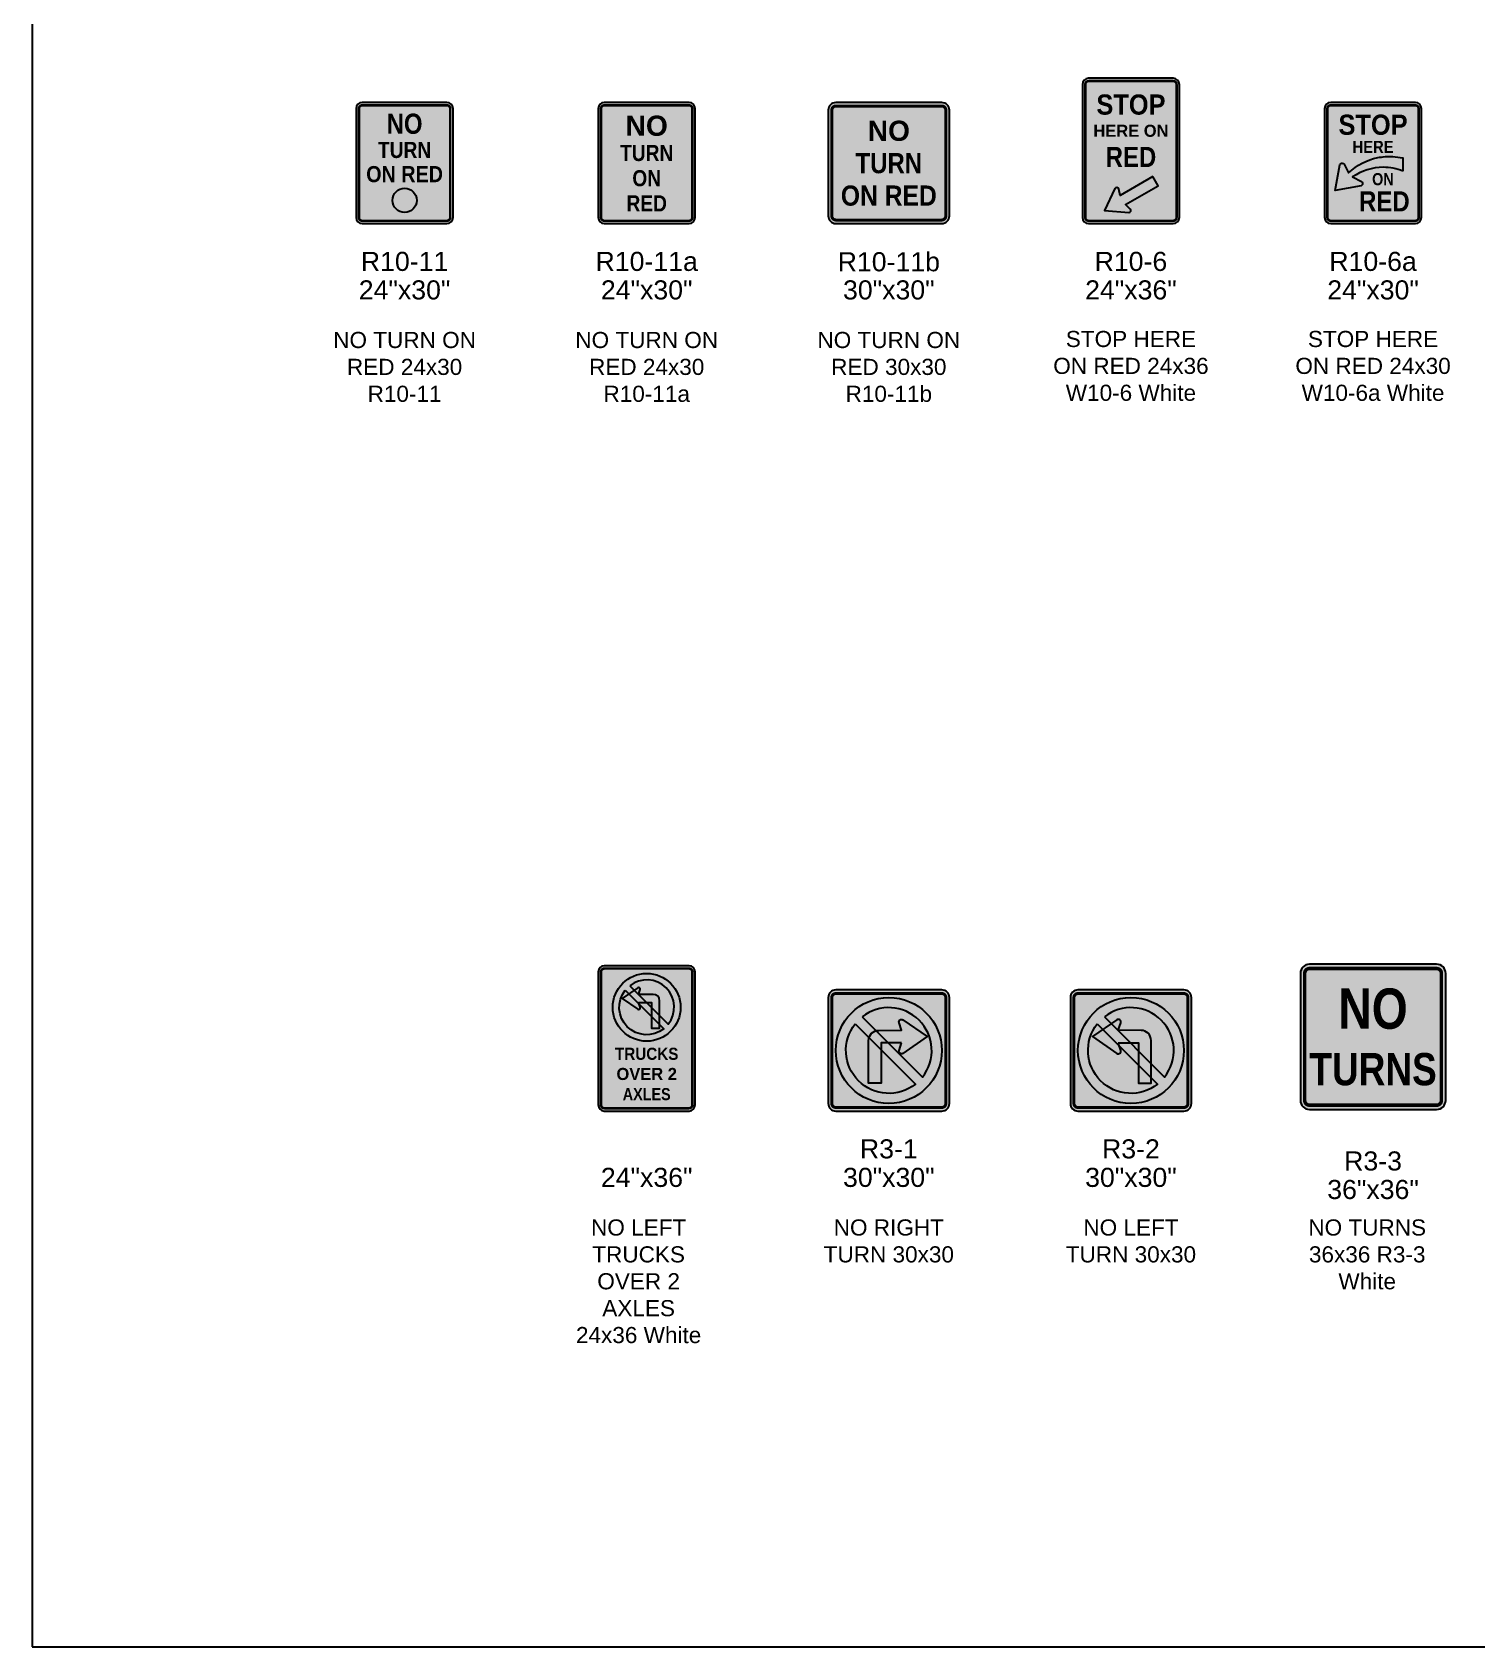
# Model space of a CAD drawing. Header units: inches. Extents: x -32 to 2634, y 197 to 1831.
# Drawn here: x -32.3 to 325.7, y 197.2 to 597.4 of the extents above; entities that cross this region are included whole.
import ezdxf
from ezdxf.enums import TextEntityAlignment as Align

# ---------------------------------------------------------------- set-up
doc = ezdxf.new("R2010")
doc.units = ezdxf.units.IN
doc.header["$MEASUREMENT"] = 0
doc.layers.add('NO SHOW', color=252, linetype='Continuous', plot=False)
doc.styles.add('ARIAL', font='arial.ttf')
doc.styles.add('ARIAL BOLD', font='arialbd.ttf')
doc.styles.get("Standard").update_dxf_attribs({"font": 'arial.ttf'})

# ---------------------------------------------------------------- blocks, each defined once
blk = doc.blocks.new('NO RIGHT TURN 30x30')
at = {"true_color": 0xffffff}
h = blk.add_hatch(color=7, dxfattribs=at)
edge = h.paths.add_edge_path()
edge.add_line((15, 1.875), (15, 28.125))
edge.add_arc((13.125, 28.125), 1.875, 0, 90)
edge.add_line((13.125, 30), (-13.125, 30))
edge.add_arc((-13.125, 28.125), 1.875, 90, 180)
edge.add_line((-15, 28.125), (-15, 1.875))
edge.add_arc((-13.125, 1.875), 1.875, 180, 270)
edge.add_line((-13.125, 0), (13.125, 0))
edge.add_arc((13.125, 1.875), 1.875, 270, 360)
h = blk.add_hatch(color=1)
edge = h.paths.add_edge_path()
edge.add_arc((0, 15), 13.12500000000008, 11.45915590261596, 311.5067418630593)
edge.add_arc((0, 15), 13.12500000000006, 311.5067418630593, 371.459155902616)
edge = h.paths.add_edge_path(flags=16)
edge.add_arc((0, 15), 10.62500000000012, -38.243672969412785, 128.2436729694128, ccw=False)
edge.add_line((8.344718717929027, 8.423048235037186), (-6.576951764962814, 23.34471871792903))
edge = h.paths.add_edge_path(flags=16)
edge.add_line((-8.344718717929027, 21.57695176496281), (6.576951764962814, 6.655281282070973))
edge.add_arc((0, 15), 10.62500000000012, 141.7563270305872, 308.24367296941284, ccw=False)
at = {"true_color": 0x000000}
h = blk.add_hatch(color=18, dxfattribs=at)
edge = h.paths.add_edge_path()
edge.add_arc((-2.500000000000455, 17.50000000000045), 2.499999999999545, 89.99999999998958, 180.0000000000104)
edge.add_line((-5, 17.5), (-5, 6.875))
edge.add_line((-5, 6.875), (-1.875, 6.875))
edge.add_line((-1.875, 6.875), (-1.875, 16.875))
edge.add_line((-1.875, 16.875), (3.125, 16.8696082767467))
edge.add_line((3.125, 16.8696082767467), (2.529545000067401, 15.00239034481842))
edge.add_arc((3.124999999999773, 14.81250000000023), 0.6249999999997071, 162.3125399013172, 304.5126846023082)
edge.add_line((3.479117921720444, 14.29749951697477), (9.5, 18.43750000000023))
edge.add_line((9.5, 18.43750000000023), (3.479117921720444, 22.57750048302569))
edge.add_arc((3.124999999999773, 22.06250000000023), 0.6250000000001801, 55.48731539769185, 197.6874600986828)
edge.add_line((2.529545000067401, 21.87260965518203), (3.125, 20.00539172325375))
edge.add_line((3.125, 20.00539172325375), (-2.5, 20))
blk.add_lwpolyline([(13.125, 30), (0, 30), (-13.125, 30, 0.414213562373095), (-15, 28.125), (-15, 15), (-15, 1.875, 0.414213562373095), (-13.125, 0), (0, 0), (13.125, 0, 0.414213562373095), (15, 1.875), (15, 15), (15, 28.125, 0.414213562373095)], format="xyb", close=True)
at = {"color": 18, "true_color": 0x000000, "const_width": 0.75}
blk.add_lwpolyline([(13.125, 29.125), (-13.125, 29.125, 0.4142135623730951), (-14.125, 28.125), (-14.125, 1.875, 0.4142135623730951), (-13.125, 0.875), (13.125, 0.875, 0.4142135623730951), (14.125, 1.875), (14.125, 28.125, 0.4142135623730951)], format="xyb", close=True, dxfattribs=at)
at = {"color": 1}
for points in [[(-6.576951764962814, 23.34471871792903), (8.344718717929027, 8.423048235037186, 0.8885233166386489)], [(-8.344718717929027, 21.57695176496281), (6.576951764962814, 6.655281282070973, -0.8885233166386489)]]:
    blk.add_lwpolyline(points, format="xyb", close=True, dxfattribs=at)
at = {"color": 18, "true_color": 0x000000}
blk.add_lwpolyline([(3.125, 16.8696082767467), (-1.875, 16.875), (-1.875, 6.875), (-5, 6.875), (-5, 17.5, -0.414213562373095), (-2.5, 20), (3.125, 20.00539172325375), (2.529545000067401, 21.87260965518203, -0.7146115071662816), (3.479117921720444, 22.57750048302569), (9.5, 18.43750000000023), (3.479117921720444, 14.29749951697477, -0.7146115071662814), (2.529545000067401, 15.00239034481842)], format="xyb", close=True, dxfattribs=at)
at = {"color": 1}
blk.add_circle((0, 15), 13.125, dxfattribs=at)
at = {"style": 'ARIAL'}
blk.add_text('R3-1', height=4.731999999999842, dxfattribs=at).set_placement((0, -9.37959391813365), align=Align.MIDDLE)
blk.add_attdef('SIGN_DIM', text='', height=4.731999999999842, dxfattribs=at).set_placement((0, -16.44777537605569), align=Align.MIDDLE)
blk = doc.blocks.new('NO LEFT TURN 30x30')
at = {"true_color": 0xffffff}
h = blk.add_hatch(color=7, dxfattribs=at)
edge = h.paths.add_edge_path()
edge.add_line((15, 1.875), (15, 28.125))
edge.add_arc((13.125, 28.125), 1.875, 0, 90)
edge.add_line((13.125, 30), (-13.125, 30))
edge.add_arc((-13.125, 28.125), 1.875, 90, 180)
edge.add_line((-15, 28.125), (-15, 1.875))
edge.add_arc((-13.125, 1.875), 1.875, 180, 270)
edge.add_line((-13.125, 0), (13.125, 0))
edge.add_arc((13.125, 1.875), 1.875, 270, 360)
h = blk.add_hatch(color=1)
edge = h.paths.add_edge_path()
edge.add_arc((0, 15), 13.12500000000008, 11.45915590261596, 311.5067418630593)
edge.add_arc((0, 15), 13.12500000000006, 311.5067418630593, 371.459155902616)
edge = h.paths.add_edge_path(flags=16)
edge.add_arc((0, 15), 10.62500000000012, -38.243672969412785, 128.2436729694128, ccw=False)
edge.add_line((8.344718717929027, 8.423048235037186), (-6.576951764962814, 23.34471871792903))
edge = h.paths.add_edge_path(flags=16)
edge.add_line((-8.344718717929027, 21.57695176496281), (6.576951764962814, 6.655281282070973))
edge.add_arc((0, 15), 10.62500000000012, 141.7563270305872, 308.24367296941284, ccw=False)
at = {"true_color": 0x000000}
h = blk.add_hatch(color=18, dxfattribs=at)
edge = h.paths.add_edge_path()
edge.add_arc((2.500000000000455, 17.50000000000045), 2.499999999999545, 359.99999999998954, 450.00000000001046, ccw=False)
edge.add_line((5, 17.5), (5, 6.875))
edge.add_line((5, 6.875), (1.875, 6.875))
edge.add_line((1.875, 6.875), (1.875, 16.875))
edge.add_line((1.875, 16.875), (-3.125, 16.8696082767467))
edge.add_line((-3.125, 16.8696082767467), (-2.529545000067401, 15.00239034481842))
edge.add_arc((-3.124999999999773, 14.81250000000023), 0.6249999999997071, 235.48731539769182, 377.68746009868283, ccw=False)
edge.add_line((-3.479117921720444, 14.29749951697477), (-9.5, 18.43750000000023))
edge.add_line((-9.5, 18.43750000000023), (-3.479117921720444, 22.57750048302569))
edge.add_arc((-3.124999999999773, 22.06250000000023), 0.6250000000001801, 342.31253990131717, 484.5126846023081, ccw=False)
edge.add_line((-2.529545000067401, 21.87260965518203), (-3.125, 20.00539172325375))
edge.add_line((-3.125, 20.00539172325375), (2.5, 20))
blk.add_lwpolyline([(13.125, 30), (0, 30), (-13.125, 30, 0.414213562373095), (-15, 28.125), (-15, 15), (-15, 1.875, 0.414213562373095), (-13.125, 0), (0, 0), (13.125, 0, 0.414213562373095), (15, 1.875), (15, 15), (15, 28.125, 0.414213562373095)], format="xyb", close=True)
at = {"color": 18, "true_color": 0x000000, "const_width": 0.75}
blk.add_lwpolyline([(13.125, 29.125), (-13.125, 29.125, 0.4142135623730951), (-14.125, 28.125), (-14.125, 1.875, 0.4142135623730951), (-13.125, 0.875), (13.125, 0.875, 0.4142135623730951), (14.125, 1.875), (14.125, 28.125, 0.4142135623730951)], format="xyb", close=True, dxfattribs=at)
at = {"color": 1}
for points in [[(-6.576951764962814, 23.34471871792903), (8.344718717929027, 8.423048235037186, 0.8885233166386489)], [(-8.344718717929027, 21.57695176496281), (6.576951764962814, 6.655281282070973, -0.8885233166386489)]]:
    blk.add_lwpolyline(points, format="xyb", close=True, dxfattribs=at)
at = {"color": 18, "true_color": 0x000000}
blk.add_lwpolyline([(-3.125, 16.8696082767467), (1.875, 16.875), (1.875, 6.875), (5, 6.875), (5, 17.5, 0.414213562373095), (2.5, 20), (-3.125, 20.00539172325375), (-2.529545000067401, 21.87260965518203, 0.7146115071662816), (-3.479117921720444, 22.57750048302569), (-9.5, 18.43750000000023), (-3.479117921720444, 14.29749951697477, 0.7146115071662814), (-2.529545000067401, 15.00239034481842)], format="xyb", close=True, dxfattribs=at)
at = {"color": 1}
blk.add_circle((0, 15), 13.125, dxfattribs=at)
at = {"style": 'ARIAL'}
blk.add_text('R3-2', height=4.731999999999842, dxfattribs=at).set_placement((0, -9.37959391813365), align=Align.MIDDLE)
blk.add_attdef('SIGN_DIM', text='', height=4.731999999999842, dxfattribs=at).set_placement((0, -16.44777537605569), align=Align.MIDDLE)
blk = doc.blocks.new('STOP HERE ON RED 24x30 W10-6a White')
at = {"true_color": 0xffffff}
h = blk.add_hatch(color=7, dxfattribs=at)
edge = h.paths.add_edge_path()
edge.add_line((11.99999999999977, 1.5), (12, 28.5))
edge.add_arc((10.49999999999977, 28.49999999999977), 1.500000000000227, 8.685034650181727e-12, 89.99999999998263)
edge.add_line((10.50000000000023, 30.00000000000011), (-10.5, 30))
edge.add_arc((-10.49999999999955, 28.49999999999989), 1.500000000000114, 90.00000000001737, 179.9999999999957)
edge.add_line((-11.99999999999977, 28.5), (-12, 1.5))
edge.add_arc((-10.49999999999977, 1.500000000000227), 1.500000000000227, 180.0000000000087, 269.9999999999827)
edge.add_line((-10.50000000000023, -1.13686837721616e-13), (10.5, 0))
edge.add_arc((10.49999999999955, 1.5), 1.5, 270.0000000000173, 360)
at = {"true_color": 0x000000}
h = blk.add_hatch(color=18, dxfattribs=at)
edge = h.paths.add_edge_path()
edge.add_arc((-7.675554627839119, 14.36474021652373), 0.6078845220868674, 33.80269856738712, 88.08357535194507)
edge.add_arc((-7.653962460617549, 14.4059759603), 0.5663101800219306, 90.12783178108215, 168.8124656540582)
edge.add_line((-8.209511269749328, 14.51585198438238), (-9.374999999999773, 8.182861697214435))
edge.add_line((-9.375, 8.182861697214548), (-2.976837194902828, 9.381030486830127))
edge.add_arc((-3.219407105451637, 9.959460056901548), 0.6272327550732353, 292.7512013877902, 312.5189017853974)
edge.add_arc((-3.201507989320589, 9.94292414452002), 0.6029514412802116, 312.3272253555485, 337.7449313580233)
edge.add_arc((-3.17958262582556, 9.927430180998613), 0.5768229089009717, 338.344494584521, 375.0552188254305)
edge.add_arc((-3.179869284965434, 9.89540264469315), 0.5862313664662581, 18.07212915827164, 60.96476347975394)
edge.add_line((-2.895343407370547, 10.40795726617989), (-5.055041489864834, 11.54190557961772))
edge.add_arc((2.485373551220391, 0.8634860453955753), 13.07235643412005, 89.83813001138498, 125.2272865342116, ccw=False)
edge.add_arc((2.522305056307005, 0.8398287027085871), 13.09596160798815, 68.2031270353072, 90.00000000001683, ccw=False)
edge.add_line((7.385060340739983, 12.99950885810802), (7.38394226885498, 13))
edge.add_line((7.38394226885498, 13), (7.383529547095122, 16.24950849759614))
edge.add_arc((4.014094122277584, 1.477846396563564), 15.15107574758636, 77.15059966524666, 86.76888058270764)
edge.add_arc((4.056616052898562, 1.641891013232339), 14.98493201233068, 86.89585405444016, 101.1668019178513)
edge.add_arc((3.988301431388663, 2.225378516161641), 14.39933456517718, 101.3497608708722, 134.1548360831943)
edge.add_line((-6.042271787511936, 12.5563241079351), (-7.170427958556957, 14.7029275021697))
blk.add_lwpolyline([(10.5, 30), (0, 30), (-10.5, 30, 0.414213562373095), (-12, 28.5), (-12, 15), (-12, 1.5, 0.414213562373095), (-10.5, 0), (0, 0), (10.5, 0, 0.414213562373095), (12, 1.5), (12, 15), (12, 28.5, 0.414213562373095)], format="xyb", close=True)
at = {"color": 18, "true_color": 0x000000, "const_width": 0.625}
blk.add_lwpolyline([(10.5, 29.3125), (-10.5, 29.3125, 0.4142135623730951), (-11.3125, 28.5), (-11.3125, 1.5, 0.4142135623730951), (-10.5, 0.6875), (10.5, 0.6875, 0.4142135623730951), (11.3125, 1.5), (11.3125, 28.5, 0.4142135623730951)], format="xyb", close=True, dxfattribs=at)
at = {"color": 18, "true_color": 0x000000}
blk.add_lwpolyline([(7.385060340739983, 12.99950885810802, 0.0953945979214051), (2.522305056303139, 13.93579031069669, 0.1556534183476687), (-5.055041489864834, 11.54190557961772), (-2.895343407370547, 10.40795726617989, -0.1893706179175519), (-2.622558620592827, 10.07725983703176, -0.1615649257363293), (-2.643472207682635, 9.714568047703551, -0.1113626285999482), (-2.795502261596084, 9.497155382046458, -0.08646739716065548), (-2.976837194902828, 9.381030486830014), (-9.375, 8.182861697214548), (-8.209511269749328, 14.51585198438238, -0.3574840261577591), (-7.655225945982693, 14.97228473084942, -0.2413753357657887), (-7.170427958556957, 14.7029275021697), (-6.042271787511936, 12.5563241079351, -0.1441248060475342), (1.154545143462656, 16.34312129680984, -0.06234936216988368), (4.868066115632928, 16.6048364522112, -0.04199232397839463), (7.383529547095122, 16.24950849759625), (7.38394226885498, 13)], format="xyb", close=True, dxfattribs=at)
at = {"color": 18, "true_color": 0x000000, "style": 'ARIAL BOLD'}
for s, height, width, p in [('STOP', 5, 0.9, (0, 22)), ('HERE', 3, 0.875, (0, 17.5)), ('ON', 3, 0.85, (2.4375, 9.5)), ('RED', 5, 0.85, (2.8125, 3))]:
    blk.add_text(s, height=height, dxfattribs=dict(at, width=width)).set_placement(p, align=Align.CENTER)
at = {"style": 'ARIAL'}
for tag, p in [('SIGN_NO.', (0, -9.37959391813365)), ('SIGN_DIM', (0, -16.44777537605569))]:
    blk.add_attdef(tag, text='', height=4.731999999999842, dxfattribs=at).set_placement(p, align=Align.MIDDLE)
blk = doc.blocks.new('STOP HERE ON RED 24x36 R10-6 White')
at = {"true_color": 0xffffff}
h = blk.add_hatch(color=7, dxfattribs=at)
edge = h.paths.add_edge_path()
edge.add_line((12, 1.5), (12, 34.5))
edge.add_arc((10.5, 34.49999999999989), 1.5, 4.342517325091522e-12, 90)
edge.add_line((10.5, 35.99999999999989), (-10.5, 36))
edge.add_arc((-10.5, 34.49999999999989), 1.500000000000114, 90, 179.9999999999957)
edge.add_line((-12, 34.5), (-12, 1.5))
edge.add_arc((-10.5, 1.500000000000114), 1.5, 180.0000000000043, 270)
edge.add_line((-10.5, 0), (10.5, 0))
edge.add_arc((10.5, 1.5), 1.5, 270, 360)
at = {"true_color": 0x000000}
h = blk.add_hatch(color=18, dxfattribs=at)
edge = h.paths.add_edge_path()
edge.add_arc((-0.5184880792548938, 3.236549152732778), 0.5000000000002609, 265.511924975228, 406.6443059356562)
edge.add_line((-0.1752253509880575, 3.600102036620569), (-1.347187741346943, 4.706656338261496))
edge.add_line((-1.347187741346943, 4.706656338261496), (6.756750081224482, 9.385467021619093))
edge.add_line((6.756750081224482, 9.385467021619093), (5.444250081224482, 11.65878370655321))
edge.add_line((5.444250081224482, 11.65878370655321), (-2.659687741346943, 6.979973023195612))
edge.add_line((-2.659687741346943, 6.979973023195612), (-3.03201068205567, 8.548199376346588))
edge.add_arc((-3.518488079254894, 8.43270157543941), 0.5000000000001253, 13.3556940643066, 154.4880750247937)
edge.add_line((-3.969735910500958, 8.648051046754631), (-6.565121449123126, 3.209625364086264))
edge.add_line((-6.565121449123126, 3.209625364086264), (-0.5576138820272263, 2.738082331813189))
blk.add_lwpolyline([(10.5, 36), (0, 36), (-10.5, 36, 0.414213562373095), (-12, 34.5), (-12, 18), (-12, 1.5, 0.414213562373095), (-10.5, 0), (0, 0), (10.5, 0, 0.414213562373095), (12, 1.5), (12, 18), (12, 34.5, 0.414213562373095)], format="xyb", close=True)
at = {"color": 18, "true_color": 0x000000, "const_width": 0.625}
blk.add_lwpolyline([(10.5, 35.3125), (-10.5, 35.3125, 0.4142135623730951), (-11.3125, 34.5), (-11.3125, 1.5, 0.4142135623730951), (-10.5, 0.6875), (10.5, 0.6875, 0.4142135623730951), (11.3125, 1.5), (11.3125, 34.5, 0.4142135623730951)], format="xyb", close=True, dxfattribs=at)
at = {"color": 18, "true_color": 0x000000}
blk.add_lwpolyline([(5.444250081224482, 11.65878370655321), (-2.659687741346943, 6.979973023195612), (-3.03201068205567, 8.548199376346588, 0.707596604627037), (-3.969735910500958, 8.648051046754631), (-6.565121449123126, 3.209625364086264), (-0.5576138820272263, 2.738082331813189, 0.707596604627037), (-0.1752253509882848, 3.600102036620342), (-1.347187741346943, 4.706656338261496), (6.756750081224482, 9.385467021619093), (6.100500081224482, 10.52212536408626)], format="xyb", close=True, dxfattribs=at)
at = {"color": 18, "true_color": 0x000000, "style": 'ARIAL BOLD'}
for s, height, width, p in [('STOP', 5, 0.9, (0, 27)), ('HERE ON', 3, 0.975, (0, 21.5)), ('RED', 5, 0.85, (0, 14))]:
    blk.add_text(s, height=height, dxfattribs=dict(at, width=width)).set_placement(p, align=Align.CENTER)
at = {"style": 'ARIAL'}
for tag, p in [('SIGN_NO.', (0, -9.37959391813365)), ('SIGN_DIM', (0, -16.44777537605569))]:
    blk.add_attdef(tag, text='', height=4.731999999999842, dxfattribs=at).set_placement(p, align=Align.MIDDLE)
blk = doc.blocks.new('NO TURN ON RED 30x30 R10-11b')
at = {"true_color": 0xffffff}
h = blk.add_hatch(color=7, dxfattribs=at)
edge = h.paths.add_edge_path()
edge.add_line((15, 1.875), (15, 28.125))
edge.add_arc((13.125, 28.125), 1.875, 0, 90)
edge.add_line((13.125, 30), (-13.125, 30))
edge.add_arc((-13.125, 28.125), 1.875, 90, 180)
edge.add_line((-15, 28.125), (-15, 1.875))
edge.add_arc((-13.125, 1.875), 1.875, 180, 270)
edge.add_line((-13.125, 0), (13.125, 0))
edge.add_arc((13.125, 1.875), 1.875, 270, 360)
blk.add_lwpolyline([(13.125, 30), (0, 30), (-13.125, 30, 0.414213562373095), (-15, 28.125), (-15, 15), (-15, 1.875, 0.414213562373095), (-13.125, 0), (0, 0), (13.125, 0, 0.414213562373095), (15, 1.875), (15, 15), (15, 28.125, 0.414213562373095)], format="xyb", close=True)
blk.add_lwpolyline([(13.125, 30), (0, 30), (-13.125, 30, 0.414213562373095), (-15, 28.125), (-15, 15), (-15, 1.875, 0.414213562373095), (-13.125, 0), (0, 0), (13.125, 0, 0.414213562373095), (15, 1.875), (15, 15), (15, 28.125, 0.414213562373095)], format="xyb", close=True)
at = {"color": 18, "true_color": 0x000000, "const_width": 0.75}
blk.add_lwpolyline([(13.125, 29.125), (-13.125, 29.125, 0.4142135623730951), (-14.125, 28.125), (-14.125, 1.875, 0.4142135623730951), (-13.125, 0.875), (13.125, 0.875, 0.4142135623730951), (14.125, 1.875), (14.125, 28.125, 0.4142135623730951)], format="xyb", close=True, dxfattribs=at)
blk.add_lwpolyline([(13.125, 29.125), (-13.125, 29.125, 0.4142135623730951), (-14.125, 28.125), (-14.125, 1.875, 0.4142135623730951), (-13.125, 0.875), (13.125, 0.875, 0.4142135623730951), (14.125, 1.875), (14.125, 28.125, 0.4142135623730951)], format="xyb", close=True, dxfattribs=at)
at = {"color": 18, "true_color": 0x000000, "style": 'ARIAL BOLD'}
blk.add_text('NO', height=5, dxfattribs=at).set_placement((0, 20.5), align=Align.CENTER)
for s, width, p in [('TURN', 0.85, (0, 12.46793997271493)), ('ON RED', 0.875, (0, 4.435879945429861))]:
    blk.add_text(s, height=5, dxfattribs=dict(at, width=width)).set_placement(p, align=Align.CENTER)
at = {"style": 'ARIAL'}
for tag, p in [('SIGN_NO.', (0, -9.37959391813365)), ('SIGN_DIM', (0, -16.44777537605569))]:
    blk.add_attdef(tag, text='', height=4.731999999999842, dxfattribs=at).set_placement(p, align=Align.MIDDLE)
blk = doc.blocks.new('NO TURN ON RED 24x30 R10-11a')
at = {"true_color": 0xffffff}
h = blk.add_hatch(color=7, dxfattribs=at)
edge = h.paths.add_edge_path()
edge.add_line((11.99999999999977, 1.5), (12, 28.5))
edge.add_arc((10.49999999999977, 28.49999999999977), 1.500000000000227, 8.685034650181727e-12, 89.99999999998263)
edge.add_line((10.50000000000023, 30.00000000000011), (-10.5, 30))
edge.add_arc((-10.49999999999955, 28.49999999999989), 1.500000000000114, 90.00000000001737, 179.9999999999957)
edge.add_line((-11.99999999999977, 28.5), (-12, 1.5))
edge.add_arc((-10.49999999999977, 1.500000000000227), 1.500000000000227, 180.0000000000087, 269.9999999999827)
edge.add_line((-10.50000000000023, -1.13686837721616e-13), (10.5, 0))
edge.add_arc((10.49999999999955, 1.5), 1.5, 270.0000000000173, 360)
blk.add_lwpolyline([(10.5, 30), (0, 30), (-10.5, 30, 0.414213562373095), (-12, 28.5), (-12, 15), (-12, 1.5, 0.414213562373095), (-10.5, 0), (0, 0), (10.5, 0, 0.414213562373095), (12, 1.5), (12, 15), (12, 28.5, 0.414213562373095)], format="xyb", close=True)
at = {"color": 18, "true_color": 0x000000, "const_width": 0.625}
blk.add_lwpolyline([(10.5, 29.3125), (-10.5, 29.3125, 0.4142135623730951), (-11.3125, 28.5), (-11.3125, 1.5, 0.4142135623730951), (-10.5, 0.6875), (10.5, 0.6875, 0.4142135623730951), (11.3125, 1.5), (11.3125, 28.5, 0.4142135623730951)], format="xyb", close=True, dxfattribs=at)
at = {"color": 18, "true_color": 0x000000, "style": 'ARIAL BOLD'}
blk.add_text('NO', height=5, dxfattribs=at).set_placement((0, 21.75), align=Align.CENTER)
at = {"color": 18, "true_color": 0x000000, "style": 'ARIAL BOLD', "width": 0.85}
for s, p in [('TURN', (0, 15.5)), ('ON', (0, 9.25)), ('RED', (0, 3))]:
    blk.add_text(s, height=4, dxfattribs=at).set_placement(p, align=Align.CENTER)
at = {"style": 'ARIAL'}
for tag, p in [('SIGN_NO.', (0, -9.37959391813365)), ('SIGN_DIM', (0, -16.44777537605569))]:
    blk.add_attdef(tag, text='', height=4.731999999999842, dxfattribs=at).set_placement(p, align=Align.MIDDLE)
blk = doc.blocks.new('NO TURN ON RED 24x30 R10-11')
at = {"true_color": 0xffffff}
h = blk.add_hatch(color=7, dxfattribs=at)
edge = h.paths.add_edge_path()
edge.add_line((11.99999999999977, 1.5), (12, 28.5))
edge.add_arc((10.49999999999977, 28.49999999999977), 1.500000000000227, 8.685034650181727e-12, 89.99999999998263)
edge.add_line((10.50000000000023, 30.00000000000011), (-10.5, 30))
edge.add_arc((-10.49999999999955, 28.49999999999989), 1.500000000000114, 90.00000000001737, 179.9999999999957)
edge.add_line((-11.99999999999977, 28.5), (-12, 1.5))
edge.add_arc((-10.49999999999977, 1.500000000000227), 1.500000000000227, 180.0000000000087, 269.9999999999827)
edge.add_line((-10.50000000000023, -1.13686837721616e-13), (10.5, 0))
edge.add_arc((10.49999999999955, 1.5), 1.5, 270.0000000000173, 360)
h = blk.add_hatch(color=1)
edge = h.paths.add_edge_path()
edge.add_arc((2.273736754432321e-13, 5.750000000000114), 2.999999999999782, 11.45915590261617, 312.7507790301112)
edge.add_arc((2.273736754432321e-13, 5.750000000000114), 2.999999999999855, 312.7507790301112, 371.4591559026162)
blk.add_lwpolyline([(10.5, 30), (0, 30), (-10.5, 30, 0.414213562373095), (-12, 28.5), (-12, 15), (-12, 1.5, 0.414213562373095), (-10.5, 0), (0, 0), (10.5, 0, 0.414213562373095), (12, 1.5), (12, 15), (12, 28.5, 0.414213562373095)], format="xyb", close=True)
at = {"color": 18, "true_color": 0x000000, "const_width": 0.625}
blk.add_lwpolyline([(10.5, 29.3125), (-10.5, 29.3125, 0.4142135623730951), (-11.3125, 28.5), (-11.3125, 1.5, 0.4142135623730951), (-10.5, 0.6875), (10.5, 0.6875, 0.4142135623730951), (11.3125, 1.5), (11.3125, 28.5, 0.4142135623730951)], format="xyb", close=True, dxfattribs=at)
at = {"color": 1}
blk.add_circle((0, 5.75), 3, dxfattribs=at)
at = {"color": 18, "true_color": 0x000000, "style": 'ARIAL BOLD'}
for s, height, width, p in [('NO', 5, 0.85, (0, 22.25)), ('TURN', 4, 0.85, (0, 16.25)), ('ON RED', 4, 0.875, (0, 10.25))]:
    blk.add_text(s, height=height, dxfattribs=dict(at, width=width)).set_placement(p, align=Align.CENTER)
at = {"style": 'ARIAL'}
for tag, p in [('SIGN_NO.', (0, -9.37959391813365)), ('SIGN_DIM', (0, -16.44777537605569))]:
    blk.add_attdef(tag, text='', height=4.731999999999842, dxfattribs=at).set_placement(p, align=Align.MIDDLE)
blk = doc.blocks.new('NO LEFT TRUCKS OVER 2 AXLES 24x36 White')
at = {"true_color": 0xffffff}
h = blk.add_hatch(color=7, dxfattribs=at)
edge = h.paths.add_edge_path()
edge.add_line((12, 1.5), (12, 34.5))
edge.add_arc((10.5, 34.49999999999989), 1.5, 4.342517325091522e-12, 90)
edge.add_line((10.5, 35.99999999999989), (-10.5, 36))
edge.add_arc((-10.5, 34.49999999999989), 1.500000000000114, 90, 179.9999999999957)
edge.add_line((-12, 34.5), (-12, 1.5))
edge.add_arc((-10.5, 1.500000000000114), 1.5, 180.0000000000043, 270)
edge.add_line((-10.5, 0), (10.5, 0))
edge.add_arc((10.5, 1.5), 1.5, 270, 360)
h = blk.add_hatch(color=1)
edge = h.paths.add_edge_path()
edge.add_arc((0, 25.71249999999998), 8.400000000000052, 11.45915590261596, 311.5067418630593)
edge.add_arc((0, 25.71249999999998), 8.400000000000038, 311.5067418630593, 371.459155902616)
edge = h.paths.add_edge_path(flags=16)
edge.add_arc((0, 25.71249999999998), 6.800000000000077, -38.243672969412785, 128.2436729694128, ccw=False)
edge.add_line((5.340619979474468, 21.50325087042381), (-4.209249129576165, 31.05311997947467))
edge = h.paths.add_edge_path(flags=16)
edge.add_line((-5.340619979474923, 29.92174912957614), (4.20924912957571, 20.37188002052528))
edge.add_arc((0, 25.71249999999998), 6.800000000000077, 141.7563270305872, 308.24367296941284, ccw=False)
at = {"true_color": 0x000000}
h = blk.add_hatch(color=18, dxfattribs=at)
edge = h.paths.add_edge_path()
edge.add_arc((1.600000000000364, 27.31250000000034), 1.599999999999709, 359.99999999998954, 450.00000000001046, ccw=False)
edge.add_line((3.199999999999818, 27.3125), (3.199999999999818, 20.51250000000005))
edge.add_line((3.199999999999818, 20.51250000000005), (1.199999999999818, 20.51250000000005))
edge.add_line((1.199999999999818, 20.51250000000005), (1.199999999999818, 26.91250000000002))
edge.add_line((1.199999999999818, 26.91250000000002), (-2, 26.90904929711792))
edge.add_line((-2, 26.90904929711792), (-1.6189088000433, 25.71402982068378))
edge.add_arc((-2, 25.59250000000009), 0.3999999999998126, 235.48731539769182, 377.68746009868283, ccw=False)
edge.add_line((-2.226635469901339, 25.26289969086383), (-6.079999999999927, 27.91250000000014))
edge.add_line((-6.079999999999927, 27.91250000000025), (-2.226635469901339, 30.56210030913655))
edge.add_arc((-2, 30.23250000000019), 0.4000000000001153, 342.31253990131717, 484.5126846023081, ccw=False)
edge.add_line((-1.6189088000433, 30.1109701793165), (-2, 28.91595070288236))
edge.add_line((-2, 28.91595070288247), (1.599999999999909, 28.91250000000002))
blk.add_lwpolyline([(10.5, 36), (0, 36), (-10.5, 36, 0.414213562373095), (-12, 34.5), (-12, 18), (-12, 1.5, 0.414213562373095), (-10.5, 0), (0, 0), (10.5, 0, 0.414213562373095), (12, 1.5), (12, 18), (12, 34.5, 0.414213562373095)], format="xyb", close=True)
at = {"color": 18, "true_color": 0x000000, "const_width": 0.625}
blk.add_lwpolyline([(10.5, 35.3125), (-10.5, 35.3125, 0.4142135623730951), (-11.3125, 34.5), (-11.3125, 1.5, 0.4142135623730951), (-10.5, 0.6875), (10.5, 0.6875, 0.4142135623730951), (11.3125, 1.5), (11.3125, 34.5, 0.4142135623730951)], format="xyb", close=True, dxfattribs=at)
at = {"color": 1}
for points in [[(-4.209249129576619, 31.05311997947456), (5.340619979474468, 21.50325087042381, 0.8885233166386489)], [(-5.340619979474923, 29.92174912957614), (4.209249129576165, 20.37188002052551, -0.8885233166386489)]]:
    blk.add_lwpolyline(points, format="xyb", close=True, dxfattribs=at)
at = {"color": 18, "true_color": 0x000000}
blk.add_lwpolyline([(-2, 26.90904929711792), (1.199999999999818, 26.91250000000002), (1.199999999999818, 20.51250000000005), (3.199999999999818, 20.51250000000005), (3.199999999999818, 27.3125, 0.414213562373095), (1.599999999999909, 28.91250000000002), (-2, 28.91595070288247), (-1.6189088000433, 30.1109701793165, 0.7146115071662816), (-2.226635469901339, 30.56210030913644), (-6.079999999999927, 27.91250000000025), (-2.226635469901339, 25.26289969086383, 0.7146115071662814), (-1.6189088000433, 25.71402982068378)], format="xyb", close=True, dxfattribs=at)
at = {"color": 1}
blk.add_circle((0, 25.71249999999998), 8.4, dxfattribs=at)
at = {"color": 18, "true_color": 0x000000, "style": 'ARIAL BOLD'}
for s, width, p in [('TRUCKS', 0.9, (0, 12.6875)), ('OVER 2', 0.975, (0, 7.6875)), ('AXLES', 0.85, (0, 2.6875))]:
    blk.add_text(s, height=3, dxfattribs=dict(at, width=width)).set_placement(p, align=Align.CENTER)
at = {"style": 'ARIAL'}
for tag, p in [('SIGN_NO.', (0, -9.37959391813365)), ('SIGN_DIM', (0, -16.44777537605569))]:
    blk.add_attdef(tag, text='', height=4.731999999999842, dxfattribs=at).set_placement(p, align=Align.MIDDLE)
blk = doc.blocks.new('NO TURNS 36x36 R3-3 White')
at = {"true_color": 0xffffff}
h = blk.add_hatch(color=7, dxfattribs=at)
edge = h.paths.add_edge_path()
edge.add_line((18, 2.629593918133537), (18, 34.12959391813354))
edge.add_arc((15.74999999999955, 34.12959391813331), 2.250000000000455, 5.790023100120859e-12, 89.99999999998842)
edge.add_line((15.75, 36.37959391813376), (-15.75, 36.37959391813354))
edge.add_arc((-15.74999999999955, 34.1295939181332), 2.250000000000341, 90.00000000001157, 179.9999999999913)
edge.add_line((-18, 34.12959391813354), (-18, 2.629593918133537))
edge.add_arc((-15.74999999999955, 2.629593918133878), 2.250000000000455, 180.0000000000087, 269.9999999999885)
edge.add_line((-15.75, 0.379593918133537), (15.75, 0.379593918133537))
edge.add_arc((15.74999999999955, 2.629593918133878), 2.250000000000341, 270.0000000000116, 359.9999999999913)
blk.add_lwpolyline([(15.75, 36.37959391813354), (0, 36.37959391813354), (-15.75, 36.37959391813354, 0.414213562373095), (-18, 34.12959391813354), (-18, 18.37959391813354), (-18, 2.629593918133537, 0.414213562373095), (-15.75, 0.379593918133537), (0, 0.379593918133537), (15.75, 0.379593918133537, 0.414213562373095), (18, 2.629593918133537), (18, 18.37959391813354), (18, 34.12959391813354, 0.414213562373095)], format="xyb", close=True)
at = {"color": 18, "true_color": 0x000000, "const_width": 0.875}
blk.add_lwpolyline([(15.75, 35.31709391813354), (-15.75, 35.31709391813354, 0.414213562373095), (-16.9375, 34.12959391813354), (-16.9375, 2.629593918133537, 0.414213562373095), (-15.75, 1.442093918133537), (15.75, 1.442093918133537, 0.414213562373095), (16.9375, 2.629593918133537), (16.9375, 34.12959391813354, 0.414213562373095)], format="xyb", close=True, dxfattribs=at)
at = {"color": 18, "true_color": 0x000000, "style": 'ARIAL BOLD', "width": 0.82}
for s, height, p in [('NO', 10, (0, 20.37959391813354)), ('TURNS', 8, (0, 6.379593918133537))]:
    blk.add_text(s, height=height, dxfattribs=at).set_placement(p, align=Align.CENTER)
at = {"style": 'ARIAL'}
for tag, p in [('SIGN_NUM', (0, -12.37959391813365)), ('SIGN_DIM', (0, -19.44777537605569))]:
    blk.add_attdef(tag, text='', height=4.731999999999842, dxfattribs=at).set_placement(p, align=Align.MIDDLE)

msp = doc.modelspace()

# ---------------------------------------------------------------- linework, layer by layer
at = {"layer": 'NO SHOW', "color": 4}
msp.add_lwpolyline([(-32.25576145955007, 197.2035092624719), (1229.99423854045, 197.2035092624719), (1229.99423854045, 1013.953509262472), (-32.25576145955007, 1013.953509262472)], close=True, dxfattribs=at)

# ---------------------------------------------------------------- block references
for name, p, values in [('STOP HERE ON RED 24x36 R10-6 White', (240, 550), {'SIGN_NO.': 'R10-6', 'SIGN_DIM': '24"x36"'}), ('NO TURN ON RED 24x30 R10-11', (60, 550), {'SIGN_NO.': 'R10-11', 'SIGN_DIM': '24"x30"'}), ('NO TURN ON RED 24x30 R10-11a', (120.0000000000001, 550), {'SIGN_NO.': 'R10-11a', 'SIGN_DIM': '24"x30"'}), ('NO TURN ON RED 30x30 R10-11b', (180.0000000000001, 550), {'SIGN_NO.': 'R10-11b', 'SIGN_DIM': '30"x30"'}), ('STOP HERE ON RED 24x30 W10-6a White', (300, 550), {'SIGN_NO.': 'R10-6a', 'SIGN_DIM': '24"x30"'}), ('NO LEFT TRUCKS OVER 2 AXLES 24x36 White', (120.0000000000001, 330), {'SIGN_DIM': '24"x36"'}), ('NO TURNS 36x36 R3-3 White', (300, 330), {'SIGN_NUM': 'R3-3', 'SIGN_DIM': '36"x36"'}), ('NO RIGHT TURN 30x30', (180.0000000000001, 330), {'SIGN_DIM': '30"x30"'}), ('NO LEFT TURN 30x30', (240.0000000000001, 330), {'SIGN_DIM': '30"x30"'})]:
    msp.add_blockref(name, p).add_auto_attribs(values)

# ---------------------------------------------------------------- texts
at = {"color": 1, "char_height": 4, "attachment_point": 2}
for s, insert, width in [('NO TURN ON RED 24x30 R10-11', (60, 523.1343614602492), 41.67349358216364), ('NO TURN ON RED 24x30 R10-11a', (120.0000000000001, 523.1343614602492), 41.67349358216364), ('NO TURN ON RED 30x30 R10-11b', (180.0000000000001, 523.1343614602492), 41.67349358216364), ('STOP HERE ON RED 24x36 W10-6 White', (240, 523.3838057132766), 41.67349358216364), ('STOP HERE ON RED 24x30 W10-6a White', (300, 523.3838057132766), 41.67349358216364), ('NO LEFT\\PTRUCKS OVER 2 AXLES\\P24x36 White', (118.0011522919095, 303.1343614602492), 38.30427545237166), ('NO RIGHT TURN 30x30', (180.0000000000001, 303.1343614602492), 41.67349358216364), ('NO LEFT\\PTURN 30x30', (240.0000000000001, 303.1343614602492), 41.67349358216364), ('NO TURNS\\P36x36 R3-3\\PWhite', (298.5503012873041, 303.1343614602492), 41.67349358216364)]:
    msp.add_mtext(s, dxfattribs=dict(at, insert=insert, width=width))

doc.saveas('drawing.dxf')
